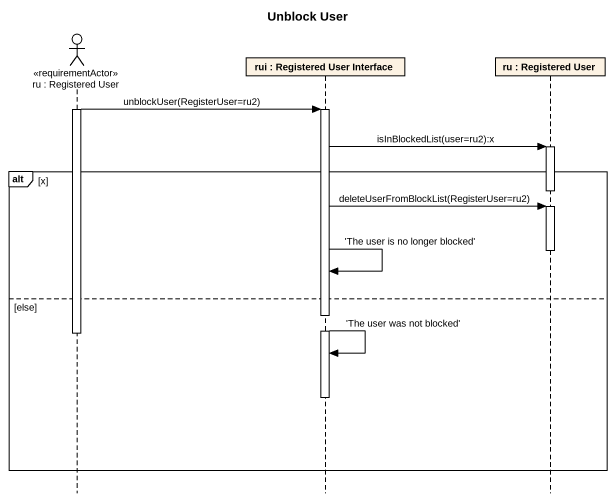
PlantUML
@startuml
title Unblock User
hide footbox
actor "ru : Registered User" as ru <<requirementActor>>
participant "rui : Registered User Interface" as rui
participant "ru : Registered User" as ru_2

activate ru
ru -> rui : unblockUser(RegisterUser=ru2)
activate rui
rui -> ru_2 : isInBlockedList(user=ru2):x
activate ru_2
alt x
  deactivate ru_2
  rui -> ru_2 : deleteUserFromBlockList(RegisterUser=ru2)
  activate ru_2
  deactivate ru_2
  rui -> rui : 'The user is no longer blocked'
else else
  deactivate ru
  rui -> rui : 'The user was not blocked'
  deactivate rui
end
@enduml
